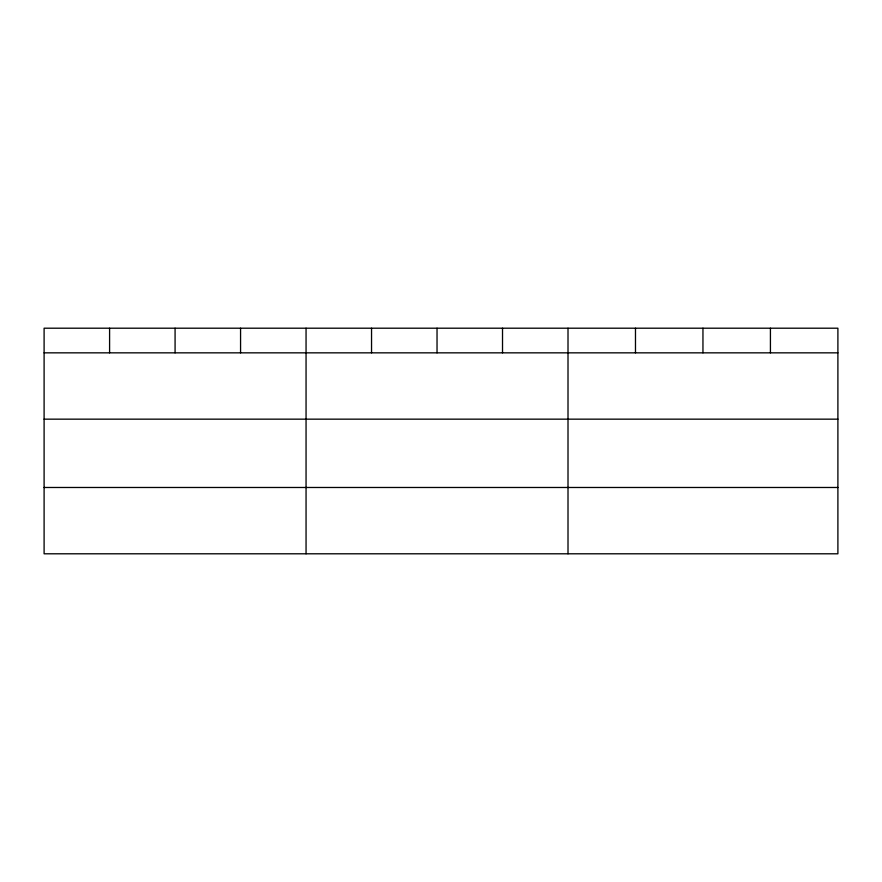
<?xml version="1.0" encoding="UTF-8"?>
<svg xmlns="http://www.w3.org/2000/svg" width="882" height="882" viewBox="0 0 882 882"><rect width="100%" height="100%" fill="white"/><g stroke="black" fill="none" stroke-linecap="round" stroke-linejoin="round"><path stroke-width="1.32" d="M837.9 419.159L837.9 328.203L44.1 328.203L44.1 553.797L837.9 553.797L837.9 419.159L44.1 419.159M44.1 352.844L837.9 352.844M44.1 487.481L837.9 487.481M770.427 328.203L770.427 352.844M702.954 328.203L702.954 352.844M635.481 328.203L635.481 352.844M568.008 328.203L568.008 553.797M502.52 328.203L502.52 352.844M437.031 328.203L437.031 352.844M371.543 328.203L371.543 352.844M306.054 328.203L306.054 553.797M240.565 328.203L240.565 352.844M175.077 328.203L175.077 352.844M109.589 328.203L109.589 352.844"/></g></svg>
